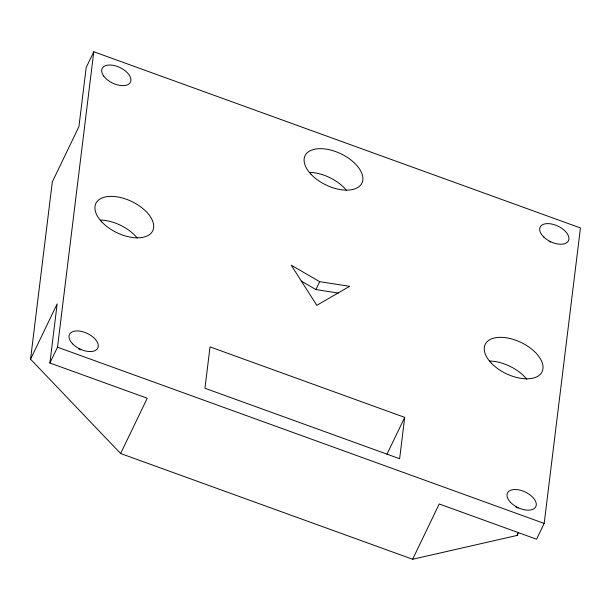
<?xml version="1.0" encoding="UTF-8"?>
<svg xmlns="http://www.w3.org/2000/svg" width="611" height="611" viewBox="0 0 611 611"><rect width="100%" height="100%" fill="white"/><g stroke="black" fill="none" stroke-linecap="round" stroke-linejoin="round"><path stroke-width="0.92" d="M30.55 359.192L52.317 181.91L78.926 126.63L86.182 67.538L93.781 51.744L580.45 227.964L544.172 523.428L536.573 539.223L439.233 503.976L412.631 559.256L120.627 453.522L30.55 359.192L57.159 303.904L49.903 362.995L147.236 398.242L120.627 453.522M49.903 362.995L57.503 347.201L93.781 51.744M404.703 417.374L399.625 458.739L204.952 388.252L210.031 346.888L404.703 417.374L386.977 454.202M412.631 559.256L517.219 535.412L517.448 533.525M301.254 281.098L315.902 289.568L319.698 281.671L349.629 286.338L316.796 305.309L291.226 265.189L319.698 281.671M517.219 535.412L518.449 532.861M315.902 289.568L338.341 293.066M57.503 347.201L544.172 523.428M549.136 241.383A15.71 8.6 25.7 0 1 550.626 242.063M515.898 507.061A15.71 8.6 25.7 0 1 518.151 508.069M78.521 348.713A15.71 8.6 25.7 0 1 80.751 349.775M309.601 172.371A31.558 17.284 25.7 0 1 346.322 190.227M100.51 220.067A31.558 17.284 25.7 0 1 137.192 237.985M489.472 361.04A31.558 17.284 25.7 0 1 526.835 379.347M510.559 502.372A15.71 8.6 25.7 0 0 535.473 507.245A15.71 8.6 25.7 0 0 518.922 489.907A15.71 8.6 25.7 0 0 510.559 502.372M72.64 343.863A15.71 8.6 25.7 0 0 97.516 348.575A15.71 8.6 25.7 0 0 80.789 331.284A15.71 8.6 25.7 0 0 72.64 343.863M543.851 237.099A15.71 8.6 25.7 0 0 568.406 240.849A15.71 8.6 25.7 0 0 550.648 223.832A15.71 8.6 25.7 0 0 543.851 237.099M103.771 76.154A15.71 8.6 25.7 0 0 129.12 83.822A15.71 8.6 25.7 0 0 116.014 66.003A15.71 8.6 25.7 0 0 103.771 76.154M310.999 174.265A31.558 17.284 25.7 0 0 361.139 184.423A31.558 17.284 25.7 0 0 328.321 149.512A31.558 17.284 25.7 0 0 310.999 174.265M101.762 221.892A31.558 17.284 25.7 0 0 151.933 232.157A31.558 17.284 25.7 0 0 119.237 197.231A31.558 17.284 25.7 0 0 101.762 221.892M491.359 363.155A31.558 17.284 25.7 0 0 541.407 372.939A31.558 17.284 25.7 0 0 508.169 338.127A31.558 17.284 25.7 0 0 491.359 363.155"/></g></svg>
